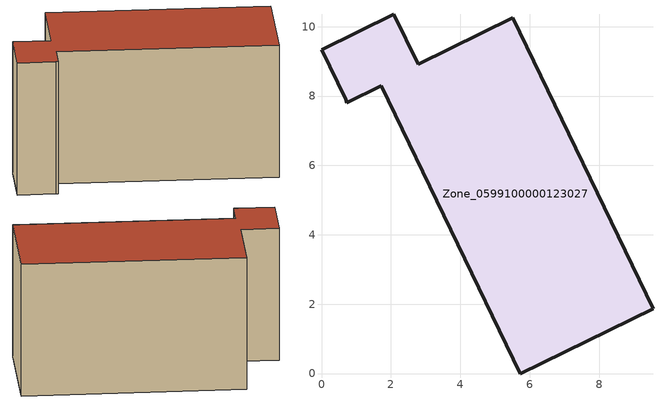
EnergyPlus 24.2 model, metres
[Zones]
Zone_0599100000123027
 floor ground (C_G): 5.52,10.25 9.56,1.87 5.73,0 1.72,8.29 0.73,7.81 0.7,7.9 0,9.33 2.08,10.35 2.78,8.91 z0
 wall outside (C_F): 2.78,8.91 2.08,10.35 0,9.33 0.7,7.9 0.73,7.81 1.72,8.29 5.73,0 9.56,1.87 5.52,10.25 2.78,8.91 z0:5.87
 roof outside (C_R): 9.56,1.87 5.52,10.25 2.78,8.91 2.08,10.35 0,9.33 0.7,7.9 0.73,7.81 1.72,8.29 5.73,0 z5.87
[BUILDING]
Pand.0599100000123027: North Axis=0; Terrain=City; Loads Convergence Tolerance Value=0.04; Temperature Convergence Tolerance Value=0.4; Solar Distribution=FullExterior; Maximum Number of Warmup Days=25; Minimum Number of Warmup Days=1
[Site:Location]
Rotterdam.The.Hague.AP_ZH_NLD Design_Conditions: Latitude=51.96; Longitude=4.45; Time Zone=1; Elevation=-4.5
[SITE:GROUNDTEMPERATURE:BUILDINGSURFACE]
18, 18, 18, 18, 18, 18, 18, 18, 18, 18, 18, 18
[MATERIAL] Thermal Absorptance=0.9; Solar Absorptance=0.7; Visible Absorptance=0.7
Name | Roughness | Thickness | Conductivity | Density | Specific Heat
G.TI.1946-1964 | MediumSmooth | 0.15 | 1 | 540 | 1210
F.TI.1946-1964 | Rough | 0.3 | 0.857143 | 1920 | 840
R.TI.1946-1964 | MediumRough | 0.2 | 0.277778 | 1500 | 1000
[CONSTRUCTION]
C_G: G.TI.1946-1964
C_F: F.TI.1946-1964
C_R: R.TI.1946-1964
[ZONE]
Zone_0599100000123027: Type=1; Multiplier=1; Ceiling Height=Autocalculate; Volume=Autocalculate; Floor Area=autocalculate; Part of Total Floor Area=Yes
[ZONEINFILTRATION:DESIGNFLOWRATE]
Infil_Zone_0599100000123027: Zone or ZoneList or Space or SpaceList=Zone_0599100000123027; Schedule=AlwaysOn; Design Flow Rate Calculation Method=Flow/Area; Flow Rate per Floor Area=0.003; Constant Term Coefficient=1; Temperature Term Coefficient=0; Velocity Term Coefficient=0; Velocity Squared Term Coefficient=0
[HVACTEMPLATE:ZONE:IDEALLOADSAIRSYSTEM]
Zone_0599100000123027: Maximum Heating Supply Air Temperature=50; Minimum Cooling Supply Air Temperature=13; Maximum Heating Supply Air Humidity Ratio=0.0156; Minimum Cooling Supply Air Humidity Ratio=0.0077; Heating Limit=NoLimit; Cooling Limit=NoLimit; Dehumidification Control Type=ConstantSensibleHeatRatio; Cooling Sensible Heat Ratio=0.7; Dehumidification Setpoint=60; Humidification Control Type=None; Humidification Setpoint=30; Outdoor Air Method=None; Outdoor Air Flow Rate per Person=0.00944; Outdoor Air Flow Rate per Zone Floor Area=0; Outdoor Air Flow Rate per Zone=0; Demand Controlled Ventilation Type=None; Outdoor Air Economizer Type=NoEconomizer; Heat Recovery Type=None; Sensible Heat Recovery Effectiveness=0.7; Latent Heat Recovery Effectiveness=0.65
[ZONECONTROL:THERMOSTAT]
ThermostatControl_Zone_0599100000123027: Zone or ZoneList=Zone_0599100000123027; Control Type Schedule=DualSetpointControlType; Control 1=Thermostat_Zone_0599100000123027; Temperature Difference Between Cutout And Setpoint=0
[THERMOSTATSETPOINT:DUALSETPOINT]
Thermostat_Zone_0599100000123027: Heating Setpoint Temperature Schedule=HeatingSetpoint_Zone_0599100000123027; Cooling Setpoint Temperature Schedule=CoolingSetpoint_Zone_0599100000123027
[SCHEDULE:COMPACT]
HeatingSetpoint_Zone_0599100000123027: Through: 12/31, For: AllDays, Until: 24:00, 21
CoolingSetpoint_Zone_0599100000123027: Through: 12/31, For: AllDays, Until: 24:00, 24
DualSetpointControlType: Through: 12/31, For: AllDays, Until: 24:00, 4
AlwaysOn: Through: 12/31, For: AllDays, Until: 24:00, 1
